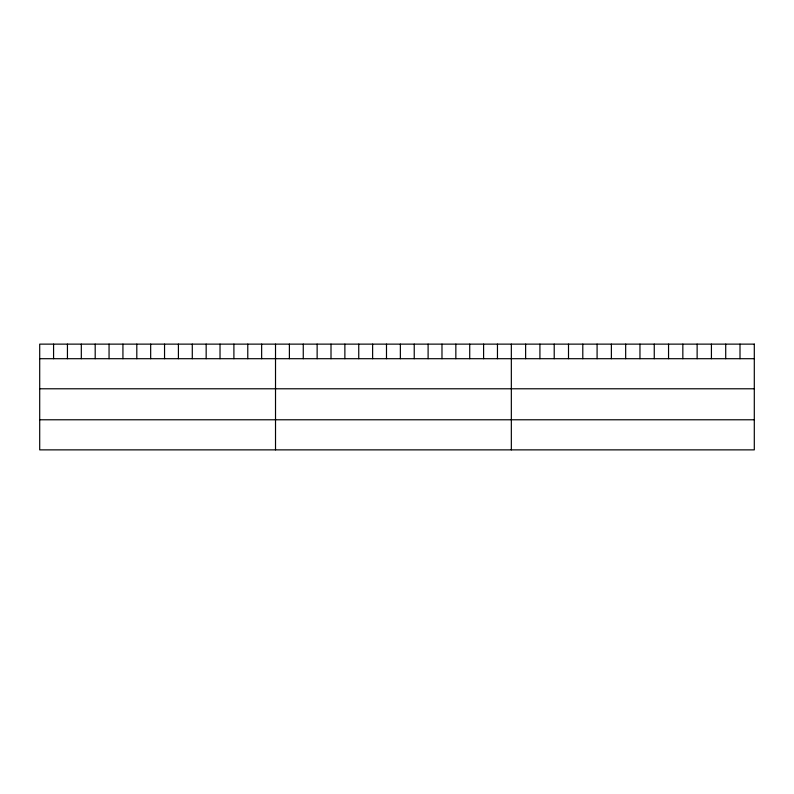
<?xml version="1.0" encoding="UTF-8"?>
<svg xmlns="http://www.w3.org/2000/svg" width="794" height="794" viewBox="0 0 794 794"><rect width="100%" height="100%" fill="white"/><g stroke="black" fill="none" stroke-linecap="round" stroke-linejoin="round"><path stroke-width="1.19" d="M39.7 358.699L754.3 358.699M39.7 388.782L754.3 388.782M39.7 419.778L754.3 419.778M740.008 344.13L740.008 358.699M725.716 344.13L725.716 358.699M711.424 344.13L711.424 358.699M697.132 344.13L697.132 358.699M682.84 344.13L682.84 358.699M668.548 344.13L668.548 358.699M654.256 344.13L654.256 358.699M639.964 344.13L639.964 358.699M625.672 344.13L625.672 358.699M611.38 344.13L611.38 358.699M597.088 344.13L597.088 358.699M582.796 344.13L582.796 358.699M568.504 344.13L568.504 358.699M554.212 344.13L554.212 358.699M539.92 344.13L539.92 358.699M525.628 344.13L525.628 358.699M511.336 344.13L511.336 449.87M497.461 344.13L497.461 358.699M483.596 344.13L483.596 358.699M469.72 344.13L469.72 358.699M455.845 344.13L455.845 358.699M441.98 344.13L441.98 358.699M428.105 344.13L428.105 358.699M414.23 344.13L414.23 358.699M400.365 344.13L400.365 358.699M386.489 344.13L386.489 358.699M372.624 344.13L372.624 358.699M358.749 344.13L358.749 358.699M344.874 344.13L344.874 358.699M331.009 344.13L331.009 358.699M317.134 344.13L317.134 358.699M303.258 344.13L303.258 358.699M289.393 344.13L289.393 358.699M275.518 344.13L275.518 449.87M261.643 344.13L261.643 358.699M247.778 344.13L247.778 358.699M233.902 344.13L233.902 358.699M220.027 344.13L220.027 358.699M206.162 344.13L206.162 358.699M192.287 344.13L192.287 358.699M178.412 344.13L178.412 358.699M164.547 344.13L164.547 358.699M150.671 344.13L150.671 358.699M136.806 344.13L136.806 358.699M122.931 344.13L122.931 358.699M109.056 344.13L109.056 358.699M95.191 344.13L95.191 358.699M81.316 344.13L81.316 358.699M67.44 344.13L67.44 358.699M53.575 344.13L53.575 358.699M754.3 344.13L39.7 344.13L39.7 449.87L754.3 449.87L754.3 344.13"/></g></svg>
